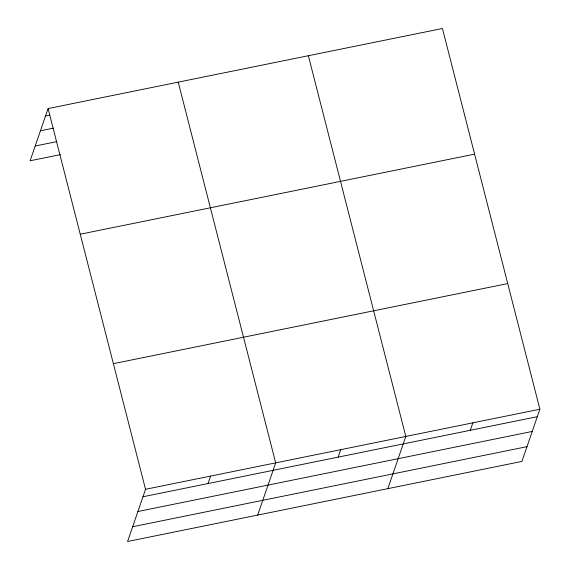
<?xml version="1.0" encoding="UTF-8"?>
<svg xmlns="http://www.w3.org/2000/svg" width="570" height="570" viewBox="0 0 570 570"><rect width="100%" height="100%" fill="white"/><g stroke="black" fill="none" stroke-linecap="round" stroke-linejoin="round"><path stroke-width="0.85" d="M48.087 108.578L145.535 489.295L127.566 541.5L521.913 461.422L539.89 409.224L442.434 28.5L48.087 108.578L30.11 160.776L60.477 154.613M208.036 483.545L210.608 476.085M257.697 515.073L275.673 462.876L178.225 82.151M338.174 457.119L340.739 449.659M387.835 488.654L405.811 436.449L308.356 55.725M470.279 430.293L472.851 422.833M45.522 116.038L49.854 115.154M40.434 130.801L53.452 128.157M35.197 146.013L56.886 141.609M80.249 234.213L474.596 154.135M113.38 363.66L507.728 283.582M145.535 489.295L539.89 409.224M142.97 496.762L537.318 416.684M137.883 511.525L532.238 431.447M132.646 526.737L526.994 446.659"/></g></svg>
